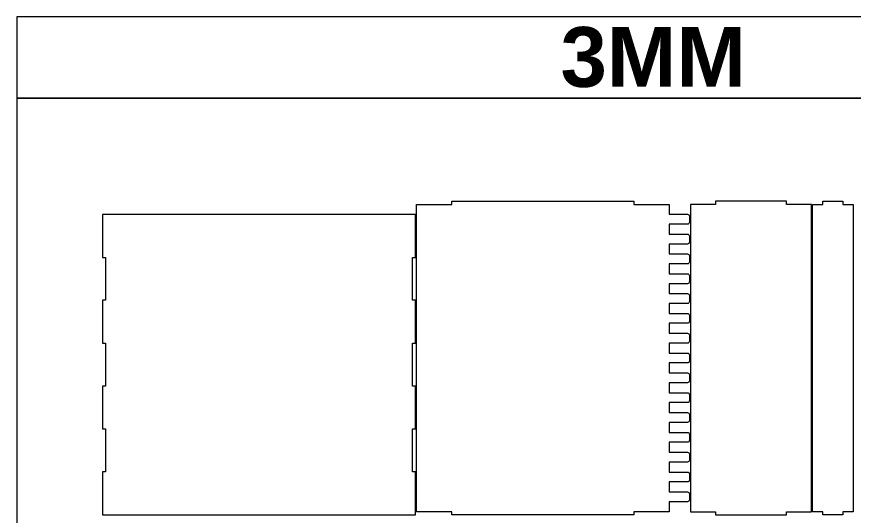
# Model space of a CAD drawing. Header units: millimetres. Extents: x -628 to 628, y -487 to 487.
# Drawn here: x -628 to 200, y -6 to 487 of the extents above; entities that cross this region are included whole.
import ezdxf

# ---------------------------------------------------------------- set-up
doc = ezdxf.new("R2010")
doc.units = ezdxf.units.MM
doc.header["$MEASUREMENT"] = 0
doc.layers.add('Camada 1', color=7, linetype='Continuous')
doc.styles.add('0', font='arialbd.ttf', dxfattribs={"height": 1})

msp = doc.modelspace()

# ---------------------------------------------------------------- linework, layer by layer
at = {"layer": 'Camada 1', "color": 142, "lineweight": 20}
for points in [[(-628.2268, 406.7844), (628.2266, 406.7844), (628.2266, 487.2958), (-628.2268, 487.2958), (-628.2268, 406.7844)], [(-628.2268, -487.2956), (628.2266, -487.2956), (628.2266, 406.7844), (-628.2268, 406.7844), (-628.2268, -487.2956)]]:
    msp.add_lwpolyline(points, close=True, dxfattribs=at)
at = {"layer": 'Camada 1', "color": 250, "lineweight": 20}
for points, knots in [([(-232.3413, 301.7441), (-232.3413, 301.7441), (-232.3413, -2.2559), (-232.3413, -2.2559), (-232.3413, -2.2559), (-232.3413, -2.2559), (-197.3413, -2.2559), (-197.3413, -2.2559), (-197.3413, -2.2559), (-197.3413, -2.2559), (-197.3413, -5.2559), (-197.3413, -5.2559), (-197.3413, -5.2559), (-197.3413, -5.2559), (-17.3413, -5.2559), (-17.3413, -5.2559), (-17.3413, -5.2559), (-17.3413, -5.2559), (-17.3413, -2.2559), (-17.3413, -2.2559), (-17.3413, -2.2559), (-17.3413, -2.2559), (17.6587, -2.2559), (17.6587, -2.2559), (17.6587, -2.2559), (17.6587, -2.2559), (17.6587, 7.5506), (17.6587, 7.5506), (17.6587, 7.5506), (17.6587, 7.5506), (35.6587, 7.5506), (35.6587, 7.5506), (35.6587, 7.5506), (36.1891, 7.5506), (36.6978, 7.7613), (37.0729, 8.1363), (37.0729, 8.1363), (37.448, 8.5114), (37.6587, 9.0201), (37.6587, 9.5506), (37.6587, 9.5506), (37.6587, 9.5506), (37.6587, 15.357), (37.6587, 15.357), (37.6587, 15.357), (37.6587, 15.8874), (37.448, 16.3961), (37.0729, 16.7712), (37.0729, 16.7712), (36.6978, 17.1463), (36.1891, 17.357), (35.6587, 17.357), (35.6587, 17.357), (35.6587, 17.357), (17.6587, 17.357), (17.6587, 17.357), (17.6587, 17.357), (17.6587, 17.357), (17.6587, 27.1635), (17.6587, 27.1635), (17.6587, 27.1635), (17.6587, 27.1635), (35.6587, 27.1635), (35.6587, 27.1635), (35.6587, 27.1635), (36.1891, 27.1635), (36.6978, 27.3742), (37.0729, 27.7492), (37.0729, 27.7492), (37.448, 28.1243), (37.6587, 28.633), (37.6587, 29.1635), (37.6587, 29.1635), (37.6587, 29.1635), (37.6587, 34.9699), (37.6587, 34.9699), (37.6587, 34.9699), (37.6587, 35.5003), (37.448, 36.009), (37.0729, 36.3841), (37.0729, 36.3841), (36.6978, 36.7592), (36.1891, 36.9699), (35.6587, 36.9699), (35.6587, 36.9699), (35.6587, 36.9699), (17.6587, 36.9699), (17.6587, 36.9699), (17.6587, 36.9699), (17.6587, 36.9699), (17.6587, 46.7764), (17.6587, 46.7764), (17.6587, 46.7764), (17.6587, 46.7764), (35.6587, 46.7764), (35.6587, 46.7764), (35.6587, 46.7764), (36.1891, 46.7764), (36.6978, 46.9871), (37.0729, 47.3621), (37.0729, 47.3621), (37.448, 47.7372), (37.6587, 48.2459), (37.6587, 48.7764), (37.6587, 48.7764), (37.6587, 48.7764), (37.6587, 54.5828), (37.6587, 54.5828), (37.6587, 54.5828), (37.6587, 55.1132), (37.448, 55.622), (37.0729, 55.997), (37.0729, 55.997), (36.6978, 56.3721), (36.1891, 56.5828), (35.6587, 56.5828), (35.6587, 56.5828), (35.6587, 56.5828), (17.6587, 56.5828), (17.6587, 56.5828), (17.6587, 56.5828), (17.6587, 56.5828), (17.6587, 66.3893), (17.6587, 66.3893), (17.6587, 66.3893), (17.6587, 66.3893), (35.6587, 66.3893), (35.6587, 66.3893), (35.6587, 66.3893), (36.1891, 66.3893), (36.6978, 66.6), (37.0729, 66.975), (37.0729, 66.975), (37.448, 67.3501), (37.6587, 67.8588), (37.6587, 68.3893), (37.6587, 68.3893), (37.6587, 68.3893), (37.6587, 74.1957), (37.6587, 74.1957), (37.6587, 74.1957), (37.6587, 74.7261), (37.448, 75.2349), (37.0729, 75.6099), (37.0729, 75.6099), (36.6978, 75.985), (36.1891, 76.1957), (35.6587, 76.1957), (35.6587, 76.1957), (35.6587, 76.1957), (17.6587, 76.1957), (17.6587, 76.1957), (17.6587, 76.1957), (17.6587, 76.1957), (17.6587, 86.0022), (17.6587, 86.0022), (17.6587, 86.0022), (17.6587, 86.0022), (35.6587, 86.0022), (35.6587, 86.0022), (35.6587, 86.0022), (36.1891, 86.0022), (36.6978, 86.2129), (37.0729, 86.588), (37.0729, 86.588), (37.448, 86.963), (37.6587, 87.4717), (37.6587, 88.0022), (37.6587, 88.0022), (37.6587, 88.0022), (37.6587, 93.8086), (37.6587, 93.8086), (37.6587, 93.8086), (37.6587, 94.339), (37.448, 94.8478), (37.0729, 95.2228), (37.0729, 95.2228), (36.6978, 95.5979), (36.1891, 95.8086), (35.6587, 95.8086), (35.6587, 95.8086), (35.6587, 95.8086), (17.6587, 95.8086), (17.6587, 95.8086), (17.6587, 95.8086), (17.6587, 95.8086), (17.6587, 105.6151), (17.6587, 105.6151), (17.6587, 105.6151), (17.6587, 105.6151), (35.6587, 105.6151), (35.6587, 105.6151), (35.6587, 105.6151), (36.1891, 105.6151), (36.6978, 105.8258), (37.0729, 106.2009), (37.0729, 106.2009), (37.448, 106.5759), (37.6587, 107.0846), (37.6587, 107.6151), (37.6587, 107.6151), (37.6587, 107.6151), (37.6587, 113.4215), (37.6587, 113.4215), (37.6587, 113.4215), (37.6587, 113.952), (37.448, 114.4607), (37.0729, 114.8357), (37.0729, 114.8357), (36.6978, 115.2108), (36.1891, 115.4215), (35.6587, 115.4215), (35.6587, 115.4215), (35.6587, 115.4215), (17.6587, 115.4215), (17.6587, 115.4215), (17.6587, 115.4215), (17.6587, 115.4215), (17.6587, 125.228), (17.6587, 125.228), (17.6587, 125.228), (17.6587, 125.228), (35.6587, 125.228), (35.6587, 125.228), (35.6587, 125.228), (36.1891, 125.228), (36.6978, 125.4387), (37.0729, 125.8138), (37.0729, 125.8138), (37.448, 126.1888), (37.6587, 126.6975), (37.6587, 127.228), (37.6587, 127.228), (37.6587, 127.228), (37.6587, 133.0344), (37.6587, 133.0344), (37.6587, 133.0344), (37.6587, 133.5649), (37.448, 134.0736), (37.0729, 134.4486), (37.0729, 134.4486), (36.6978, 134.8237), (36.1891, 135.0344), (35.6587, 135.0344), (35.6587, 135.0344), (35.6587, 135.0344), (17.6587, 135.0344), (17.6587, 135.0344), (17.6587, 135.0344), (17.6587, 135.0344), (17.6587, 144.8409), (17.6587, 144.8409), (17.6587, 144.8409), (17.6587, 144.8409), (35.6587, 144.8409), (35.6587, 144.8409), (35.6587, 144.8409), (36.1891, 144.8409), (36.6978, 145.0516), (37.0729, 145.4267), (37.0729, 145.4267), (37.448, 145.8017), (37.6587, 146.3104), (37.6587, 146.8409), (37.6587, 146.8409), (37.6587, 146.8409), (37.6587, 152.6473), (37.6587, 152.6473), (37.6587, 152.6473), (37.6587, 153.1778), (37.448, 153.6865), (37.0729, 154.0615), (37.0729, 154.0615), (36.6978, 154.4366), (36.1891, 154.6473), (35.6587, 154.6473), (35.6587, 154.6473), (35.6587, 154.6473), (17.6587, 154.6473), (17.6587, 154.6473), (17.6587, 154.6473), (17.6587, 154.6473), (17.6587, 164.4538), (17.6587, 164.4538), (17.6587, 164.4538), (17.6587, 164.4538), (35.6587, 164.4538), (35.6587, 164.4538), (35.6587, 164.4538), (36.1891, 164.4538), (36.6978, 164.6645), (37.0729, 165.0396), (37.0729, 165.0396), (37.448, 165.4146), (37.6587, 165.9233), (37.6587, 166.4538), (37.6587, 166.4538), (37.6587, 166.4538), (37.6587, 172.2602), (37.6587, 172.2602), (37.6587, 172.2602), (37.6587, 172.7907), (37.448, 173.2994), (37.0729, 173.6744), (37.0729, 173.6744), (36.6978, 174.0495), (36.1891, 174.2602), (35.6587, 174.2602), (35.6587, 174.2602), (35.6587, 174.2602), (17.6587, 174.2602), (17.6587, 174.2602), (17.6587, 174.2602), (17.6587, 174.2602), (17.6587, 184.0667), (17.6587, 184.0667), (17.6587, 184.0667), (17.6587, 184.0667), (35.6587, 184.0667), (35.6587, 184.0667), (35.6587, 184.0667), (36.1891, 184.0667), (36.6978, 184.2774), (37.0729, 184.6525), (37.0729, 184.6525), (37.448, 185.0275), (37.6587, 185.5362), (37.6587, 186.0667), (37.6587, 186.0667), (37.6587, 186.0667), (37.6587, 191.8731), (37.6587, 191.8731), (37.6587, 191.8731), (37.6587, 192.4036), (37.448, 192.9123), (37.0729, 193.2873), (37.0729, 193.2873), (36.6978, 193.6624), (36.1891, 193.8731), (35.6587, 193.8731), (35.6587, 193.8731), (35.6587, 193.8731), (17.6587, 193.8731), (17.6587, 193.8731), (17.6587, 193.8731), (17.6587, 193.8731), (17.6587, 203.6796), (17.6587, 203.6796), (17.6587, 203.6796), (17.6587, 203.6796), (35.6587, 203.6796), (35.6587, 203.6796), (35.6587, 203.6796), (36.1891, 203.6796), (36.6978, 203.8903), (37.0729, 204.2654), (37.0729, 204.2654), (37.448, 204.6404), (37.6587, 205.1492), (37.6587, 205.6796), (37.6587, 205.6796), (37.6587, 205.6796), (37.6587, 211.486), (37.6587, 211.486), (37.6587, 211.486), (37.6587, 212.0165), (37.448, 212.5252), (37.0729, 212.9002), (37.0729, 212.9002), (36.6978, 213.2753), (36.1891, 213.486), (35.6587, 213.486), (35.6587, 213.486), (35.6587, 213.486), (17.6587, 213.486), (17.6587, 213.486), (17.6587, 213.486), (17.6587, 213.486), (17.6587, 223.2925), (17.6587, 223.2925), (17.6587, 223.2925), (17.6587, 223.2925), (35.6587, 223.2925), (35.6587, 223.2925), (35.6587, 223.2925), (36.1891, 223.2925), (36.6978, 223.5032), (37.0729, 223.8783), (37.0729, 223.8783), (37.448, 224.2533), (37.6587, 224.7621), (37.6587, 225.2925), (37.6587, 225.2925), (37.6587, 225.2925), (37.6587, 231.0989), (37.6587, 231.0989), (37.6587, 231.0989), (37.6587, 231.6294), (37.448, 232.1381), (37.0729, 232.5132), (37.0729, 232.5132), (36.6978, 232.8882), (36.1891, 233.0989), (35.6587, 233.0989), (35.6587, 233.0989), (35.6587, 233.0989), (17.6587, 233.0989), (17.6587, 233.0989), (17.6587, 233.0989), (17.6587, 233.0989), (17.6587, 242.9054), (17.6587, 242.9054), (17.6587, 242.9054), (17.6587, 242.9054), (35.6587, 242.9054), (35.6587, 242.9054), (35.6587, 242.9054), (36.1891, 242.9054), (36.6978, 243.1161), (37.0729, 243.4912), (37.0729, 243.4912), (37.448, 243.8662), (37.6587, 244.375), (37.6587, 244.9054), (37.6587, 244.9054), (37.6587, 244.9054), (37.6587, 250.7118), (37.6587, 250.7118), (37.6587, 250.7118), (37.6587, 251.2423), (37.448, 251.751), (37.0729, 252.1261), (37.0729, 252.1261), (36.6978, 252.5011), (36.1891, 252.7118), (35.6587, 252.7118), (35.6587, 252.7118), (35.6587, 252.7118), (17.6587, 252.7118), (17.6587, 252.7118), (17.6587, 252.7118), (17.6587, 252.7118), (17.6587, 262.5183), (17.6587, 262.5183), (17.6587, 262.5183), (17.6587, 262.5183), (35.6587, 262.5183), (35.6587, 262.5183), (35.6587, 262.5183), (36.1891, 262.5183), (36.6978, 262.729), (37.0729, 263.1041), (37.0729, 263.1041), (37.448, 263.4792), (37.6587, 263.9879), (37.6587, 264.5183), (37.6587, 264.5183), (37.6587, 264.5183), (37.6587, 270.3247), (37.6587, 270.3247), (37.6587, 270.3247), (37.6587, 270.8552), (37.448, 271.3639), (37.0729, 271.739), (37.0729, 271.739), (36.6978, 272.114), (36.1891, 272.3247), (35.6587, 272.3247), (35.6587, 272.3247), (35.6587, 272.3247), (17.6587, 272.3247), (17.6587, 272.3247), (17.6587, 272.3247), (17.6587, 272.3247), (17.6587, 282.1312), (17.6587, 282.1312), (17.6587, 282.1312), (17.6587, 282.1312), (35.6587, 282.1312), (35.6587, 282.1312), (35.6587, 282.1312), (36.1891, 282.1312), (36.6978, 282.3419), (37.0729, 282.717), (37.0729, 282.717), (37.448, 283.0921), (37.6587, 283.6008), (37.6587, 284.1312), (37.6587, 284.1312), (37.6587, 284.1312), (37.6587, 289.9376), (37.6587, 289.9376), (37.6587, 289.9376), (37.6587, 290.4681), (37.448, 290.9768), (37.0729, 291.3519), (37.0729, 291.3519), (36.6978, 291.7269), (36.1891, 291.9376), (35.6587, 291.9376), (35.6587, 291.9376), (35.6587, 291.9376), (17.6587, 291.9376), (17.6587, 291.9376), (17.6587, 291.9376), (17.6587, 291.9376), (17.6587, 301.7441), (17.6587, 301.7441), (17.6587, 301.7441), (17.6587, 301.7441), (-17.3413, 301.7441), (-17.3413, 301.7441), (-17.3413, 301.7441), (-17.3413, 301.7441), (-17.3413, 304.7441), (-17.3413, 304.7441), (-17.3413, 304.7441), (-17.3413, 304.7441), (-197.3413, 304.7441), (-197.3413, 304.7441), (-197.3413, 304.7441), (-197.3413, 304.7441), (-197.3413, 301.7441), (-197.3413, 301.7441), (-197.3413, 301.7441), (-197.3413, 301.7441), (-232.3413, 301.7441), (-232.3413, 301.7441)], [0, 0, 0, 0, 0.0075188, 0.0075188, 0.0075188, 0.0075188, 0.01503759, 0.01503759, 0.01503759, 0.01503759, 0.02255639, 0.02255639, 0.02255639, 0.02255639, 0.03007519, 0.03007519, 0.03007519, 0.03007519, 0.03759398, 0.03759398, 0.03759398, 0.03759398, 0.04511278, 0.04511278, 0.04511278, 0.04511278, 0.05263158, 0.05263158, 0.05263158, 0.05263158, 0.06015038, 0.06015038, 0.06015038, 0.06015038, 0.06766917, 0.06766917, 0.06766917, 0.06766917, 0.07518797, 0.07518797, 0.07518797, 0.07518797, 0.08270677, 0.08270677, 0.08270677, 0.08270677, 0.09022556, 0.09022556, 0.09022556, 0.09022556, 0.09774436, 0.09774436, 0.09774436, 0.09774436, 0.10526316, 0.10526316, 0.10526316, 0.10526316, 0.11278195, 0.11278195, 0.11278195, 0.11278195, 0.12030075, 0.12030075, 0.12030075, 0.12030075, 0.12781955, 0.12781955, 0.12781955, 0.12781955, 0.13533835, 0.13533835, 0.13533835, 0.13533835, 0.14285714, 0.14285714, 0.14285714, 0.14285714, 0.15037594, 0.15037594, 0.15037594, 0.15037594, 0.15789474, 0.15789474, 0.15789474, 0.15789474, 0.16541353, 0.16541353, 0.16541353, 0.16541353, 0.17293233, 0.17293233, 0.17293233, 0.17293233, 0.18045113, 0.18045113, 0.18045113, 0.18045113, 0.18796992, 0.18796992, 0.18796992, 0.18796992, 0.19548872, 0.19548872, 0.19548872, 0.19548872, 0.20300752, 0.20300752, 0.20300752, 0.20300752, 0.21052632, 0.21052632, 0.21052632, 0.21052632, 0.21804511, 0.21804511, 0.21804511, 0.21804511, 0.22556391, 0.22556391, 0.22556391, 0.22556391, 0.23308271, 0.23308271, 0.23308271, 0.23308271, 0.2406015, 0.2406015, 0.2406015, 0.2406015, 0.2481203, 0.2481203, 0.2481203, 0.2481203, 0.2556391, 0.2556391, 0.2556391, 0.2556391, 0.26315789, 0.26315789, 0.26315789, 0.26315789, 0.27067669, 0.27067669, 0.27067669, 0.27067669, 0.27819549, 0.27819549, 0.27819549, 0.27819549, 0.28571429, 0.28571429, 0.28571429, 0.28571429, 0.29323308, 0.29323308, 0.29323308, 0.29323308, 0.30075188, 0.30075188, 0.30075188, 0.30075188, 0.30827068, 0.30827068, 0.30827068, 0.30827068, 0.31578947, 0.31578947, 0.31578947, 0.31578947, 0.32330827, 0.32330827, 0.32330827, 0.32330827, 0.33082707, 0.33082707, 0.33082707, 0.33082707, 0.33834586, 0.33834586, 0.33834586, 0.33834586, 0.34586466, 0.34586466, 0.34586466, 0.34586466, 0.35338346, 0.35338346, 0.35338346, 0.35338346, 0.36090226, 0.36090226, 0.36090226, 0.36090226, 0.36842105, 0.36842105, 0.36842105, 0.36842105, 0.37593985, 0.37593985, 0.37593985, 0.37593985, 0.38345865, 0.38345865, 0.38345865, 0.38345865, 0.39097744, 0.39097744, 0.39097744, 0.39097744, 0.39849624, 0.39849624, 0.39849624, 0.39849624, 0.40601504, 0.40601504, 0.40601504, 0.40601504, 0.41353383, 0.41353383, 0.41353383, 0.41353383, 0.42105263, 0.42105263, 0.42105263, 0.42105263, 0.42857143, 0.42857143, 0.42857143, 0.42857143, 0.43609023, 0.43609023, 0.43609023, 0.43609023, 0.44360902, 0.44360902, 0.44360902, 0.44360902, 0.45112782, 0.45112782, 0.45112782, 0.45112782, 0.45864662, 0.45864662, 0.45864662, 0.45864662, 0.46616541, 0.46616541, 0.46616541, 0.46616541, 0.47368421, 0.47368421, 0.47368421, 0.47368421, 0.48120301, 0.48120301, 0.48120301, 0.48120301, 0.4887218, 0.4887218, 0.4887218, 0.4887218, 0.4962406, 0.4962406, 0.4962406, 0.4962406, 0.5037594, 0.5037594, 0.5037594, 0.5037594, 0.5112782, 0.5112782, 0.5112782, 0.5112782, 0.51879699, 0.51879699, 0.51879699, 0.51879699, 0.52631579, 0.52631579, 0.52631579, 0.52631579, 0.53383459, 0.53383459, 0.53383459, 0.53383459, 0.54135338, 0.54135338, 0.54135338, 0.54135338, 0.54887218, 0.54887218, 0.54887218, 0.54887218, 0.55639098, 0.55639098, 0.55639098, 0.55639098, 0.56390977, 0.56390977, 0.56390977, 0.56390977, 0.57142857, 0.57142857, 0.57142857, 0.57142857, 0.57894737, 0.57894737, 0.57894737, 0.57894737, 0.58646617, 0.58646617, 0.58646617, 0.58646617, 0.59398496, 0.59398496, 0.59398496, 0.59398496, 0.60150376, 0.60150376, 0.60150376, 0.60150376, 0.60902256, 0.60902256, 0.60902256, 0.60902256, 0.61654135, 0.61654135, 0.61654135, 0.61654135, 0.62406015, 0.62406015, 0.62406015, 0.62406015, 0.63157895, 0.63157895, 0.63157895, 0.63157895, 0.63909774, 0.63909774, 0.63909774, 0.63909774, 0.64661654, 0.64661654, 0.64661654, 0.64661654, 0.65413534, 0.65413534, 0.65413534, 0.65413534, 0.66165414, 0.66165414, 0.66165414, 0.66165414, 0.66917293, 0.66917293, 0.66917293, 0.66917293, 0.67669173, 0.67669173, 0.67669173, 0.67669173, 0.68421053, 0.68421053, 0.68421053, 0.68421053, 0.69172932, 0.69172932, 0.69172932, 0.69172932, 0.69924812, 0.69924812, 0.69924812, 0.69924812, 0.70676692, 0.70676692, 0.70676692, 0.70676692, 0.71428571, 0.71428571, 0.71428571, 0.71428571, 0.72180451, 0.72180451, 0.72180451, 0.72180451, 0.72932331, 0.72932331, 0.72932331, 0.72932331, 0.73684211, 0.73684211, 0.73684211, 0.73684211, 0.7443609, 0.7443609, 0.7443609, 0.7443609, 0.7518797, 0.7518797, 0.7518797, 0.7518797, 0.7593985, 0.7593985, 0.7593985, 0.7593985, 0.76691729, 0.76691729, 0.76691729, 0.76691729, 0.77443609, 0.77443609, 0.77443609, 0.77443609, 0.78195489, 0.78195489, 0.78195489, 0.78195489, 0.78947368, 0.78947368, 0.78947368, 0.78947368, 0.79699248, 0.79699248, 0.79699248, 0.79699248, 0.80451128, 0.80451128, 0.80451128, 0.80451128, 0.81203008, 0.81203008, 0.81203008, 0.81203008, 0.81954887, 0.81954887, 0.81954887, 0.81954887, 0.82706767, 0.82706767, 0.82706767, 0.82706767, 0.83458647, 0.83458647, 0.83458647, 0.83458647, 0.84210526, 0.84210526, 0.84210526, 0.84210526, 0.84962406, 0.84962406, 0.84962406, 0.84962406, 0.85714286, 0.85714286, 0.85714286, 0.85714286, 0.86466165, 0.86466165, 0.86466165, 0.86466165, 0.87218045, 0.87218045, 0.87218045, 0.87218045, 0.87969925, 0.87969925, 0.87969925, 0.87969925, 0.88721805, 0.88721805, 0.88721805, 0.88721805, 0.89473684, 0.89473684, 0.89473684, 0.89473684, 0.90225564, 0.90225564, 0.90225564, 0.90225564, 0.90977444, 0.90977444, 0.90977444, 0.90977444, 0.91729323, 0.91729323, 0.91729323, 0.91729323, 0.92481203, 0.92481203, 0.92481203, 0.92481203, 0.93233083, 0.93233083, 0.93233083, 0.93233083, 0.93984962, 0.93984962, 0.93984962, 0.93984962, 0.94736842, 0.94736842, 0.94736842, 0.94736842, 0.95488722, 0.95488722, 0.95488722, 0.95488722, 0.96240602, 0.96240602, 0.96240602, 0.96240602, 0.96992481, 0.96992481, 0.96992481, 0.96992481, 0.97744361, 0.97744361, 0.97744361, 0.97744361, 0.98496241, 0.98496241, 0.98496241, 0.98496241, 1, 1, 1, 1]), ([(38.6587, 301.7441), (38.6587, 301.7441), (63.6587, 301.7441), (63.6587, 301.7441), (63.6587, 301.7441), (63.6587, 301.7441), (63.6587, 304.7441), (63.6587, 304.7441), (63.6587, 304.7441), (63.6587, 304.7441), (133.6587, 304.7441), (133.6587, 304.7441), (133.6587, 304.7441), (133.6587, 304.7441), (133.6587, 301.7441), (133.6587, 301.7441), (133.6587, 301.7441), (133.6587, 301.7441), (158.6587, 301.7441), (158.6587, 301.7441), (158.6587, 301.7441), (158.6587, 301.7441), (158.6587, -2.2559), (158.6587, -2.2559), (158.6587, -2.2559), (158.6587, -2.2559), (133.6587, -2.2559), (133.6587, -2.2559), (133.6587, -2.2559), (133.6587, -2.2559), (133.6587, -5.2559), (133.6587, -5.2559), (133.6587, -5.2559), (133.6587, -5.2559), (63.6587, -5.2559), (63.6587, -5.2559), (63.6587, -5.2559), (63.6587, -5.2559), (63.6587, -2.2559), (63.6587, -2.2559), (63.6587, -2.2559), (63.6587, -2.2559), (38.6587, -2.2559), (38.6587, -2.2559), (38.6587, -2.2559), (38.6587, -2.2559), (38.6587, 301.7441), (38.6587, 301.7441)], [0, 0, 0, 0, 0.07692308, 0.07692308, 0.07692308, 0.07692308, 0.15384615, 0.15384615, 0.15384615, 0.15384615, 0.23076923, 0.23076923, 0.23076923, 0.23076923, 0.30769231, 0.30769231, 0.30769231, 0.30769231, 0.38461538, 0.38461538, 0.38461538, 0.38461538, 0.46153846, 0.46153846, 0.46153846, 0.46153846, 0.53846154, 0.53846154, 0.53846154, 0.53846154, 0.61538462, 0.61538462, 0.61538462, 0.61538462, 0.69230769, 0.69230769, 0.69230769, 0.69230769, 0.76923077, 0.76923077, 0.76923077, 0.76923077, 0.84615385, 0.84615385, 0.84615385, 0.84615385, 1, 1, 1, 1]), ([(159.6589, 301.7441), (159.6589, 301.7441), (159.6587, -2.2558), (159.6587, -2.2558), (159.6587, -2.2558), (159.6587, -2.2558), (169.6587, -2.2559), (169.6587, -2.2559), (169.6587, -2.2559), (169.6587, -2.2559), (169.6587, -5.2559), (169.6587, -5.2559), (169.6587, -5.2559), (169.6587, -5.2559), (189.6587, -5.2558), (189.6587, -5.2558), (189.6587, -5.2558), (189.6587, -5.2558), (189.6587, -2.2559), (189.6587, -2.2559), (189.6587, -2.2559), (189.6587, -2.2559), (199.6587, -2.2558), (199.6587, -2.2558), (199.6587, -2.2558), (199.6587, -2.2558), (199.6589, 301.744), (199.6589, 301.744), (199.6589, 301.744), (199.6589, 301.744), (189.6589, 301.7441), (189.6589, 301.7441), (189.6589, 301.7441), (189.6589, 301.7441), (189.6589, 304.7441), (189.6589, 304.7441), (189.6589, 304.7441), (189.6589, 304.7441), (169.6589, 304.7441), (169.6589, 304.7441), (169.6589, 304.7441), (169.6589, 304.7441), (169.6589, 301.7441), (169.6589, 301.7441), (169.6589, 301.7441), (169.6589, 301.7441), (159.6589, 301.7441), (159.6589, 301.7441)], [0, 0, 0, 0, 0.07692308, 0.07692308, 0.07692308, 0.07692308, 0.15384615, 0.15384615, 0.15384615, 0.15384615, 0.23076923, 0.23076923, 0.23076923, 0.23076923, 0.30769231, 0.30769231, 0.30769231, 0.30769231, 0.38461538, 0.38461538, 0.38461538, 0.38461538, 0.46153846, 0.46153846, 0.46153846, 0.46153846, 0.53846154, 0.53846154, 0.53846154, 0.53846154, 0.61538462, 0.61538462, 0.61538462, 0.61538462, 0.69230769, 0.69230769, 0.69230769, 0.69230769, 0.76923077, 0.76923077, 0.76923077, 0.76923077, 0.84615385, 0.84615385, 0.84615385, 0.84615385, 1, 1, 1, 1]), ([(-233.3413, -5.2559), (-233.3413, -5.2559), (-543.3413, -5.2559), (-543.3413, -5.2559), (-543.3413, -5.2559), (-543.3413, -5.2559), (-543.3413, 37.1727), (-543.3413, 37.1727), (-543.3413, 37.1727), (-543.3413, 37.1727), (-540.3413, 37.1727), (-540.3413, 37.1727), (-540.3413, 37.1727), (-540.3413, 37.1727), (-540.3413, 79.6012), (-540.3413, 79.6012), (-540.3413, 79.6012), (-540.3413, 79.6012), (-543.3413, 79.6012), (-543.3413, 79.6012), (-543.3413, 79.6012), (-543.3413, 79.6012), (-543.3413, 122.0298), (-543.3413, 122.0298), (-543.3413, 122.0298), (-543.3413, 122.0298), (-540.3413, 122.0298), (-540.3413, 122.0298), (-540.3413, 122.0298), (-540.3413, 122.0298), (-540.3413, 164.4584), (-540.3413, 164.4584), (-540.3413, 164.4584), (-540.3413, 164.4584), (-543.3413, 164.4584), (-543.3413, 164.4584), (-543.3413, 164.4584), (-543.3413, 164.4584), (-543.3413, 206.887), (-543.3413, 206.887), (-543.3413, 206.887), (-543.3413, 206.887), (-540.3413, 206.887), (-540.3413, 206.887), (-540.3413, 206.887), (-540.3413, 206.887), (-540.3413, 249.3155), (-540.3413, 249.3155), (-540.3413, 249.3155), (-540.3413, 249.3155), (-543.3413, 249.3155), (-543.3413, 249.3155), (-543.3413, 249.3155), (-543.3413, 249.3155), (-543.3413, 291.7441), (-543.3413, 291.7441), (-543.3413, 291.7441), (-543.3413, 291.7441), (-233.3413, 291.7441), (-233.3413, 291.7441), (-233.3413, 291.7441), (-233.3413, 291.7441), (-233.3413, 249.3155), (-233.3413, 249.3155), (-233.3413, 249.3155), (-233.3413, 249.3155), (-236.3413, 249.3155), (-236.3413, 249.3155), (-236.3413, 249.3155), (-236.3413, 249.3155), (-236.3413, 206.887), (-236.3413, 206.887), (-236.3413, 206.887), (-236.3413, 206.887), (-233.3413, 206.887), (-233.3413, 206.887), (-233.3413, 206.887), (-233.3413, 206.887), (-233.3413, 164.4584), (-233.3413, 164.4584), (-233.3413, 164.4584), (-233.3413, 164.4584), (-236.3413, 164.4584), (-236.3413, 164.4584), (-236.3413, 164.4584), (-236.3413, 164.4584), (-236.3413, 122.0298), (-236.3413, 122.0298), (-236.3413, 122.0298), (-236.3413, 122.0298), (-233.3413, 122.0298), (-233.3413, 122.0298), (-233.3413, 122.0298), (-233.3413, 122.0298), (-233.3413, 79.6012), (-233.3413, 79.6012), (-233.3413, 79.6012), (-233.3413, 79.6012), (-236.3413, 79.6012), (-236.3413, 79.6012), (-236.3413, 79.6012), (-236.3413, 79.6012), (-236.3413, 37.1727), (-236.3413, 37.1727), (-236.3413, 37.1727), (-236.3413, 37.1727), (-233.3413, 37.1727), (-233.3413, 37.1727), (-233.3413, 37.1727), (-233.3413, 37.1727), (-233.3413, -5.2559), (-233.3413, -5.2559)], [0, 0, 0, 0, 0.03448276, 0.03448276, 0.03448276, 0.03448276, 0.06896552, 0.06896552, 0.06896552, 0.06896552, 0.10344828, 0.10344828, 0.10344828, 0.10344828, 0.13793103, 0.13793103, 0.13793103, 0.13793103, 0.17241379, 0.17241379, 0.17241379, 0.17241379, 0.20689655, 0.20689655, 0.20689655, 0.20689655, 0.24137931, 0.24137931, 0.24137931, 0.24137931, 0.27586207, 0.27586207, 0.27586207, 0.27586207, 0.31034483, 0.31034483, 0.31034483, 0.31034483, 0.34482759, 0.34482759, 0.34482759, 0.34482759, 0.37931034, 0.37931034, 0.37931034, 0.37931034, 0.4137931, 0.4137931, 0.4137931, 0.4137931, 0.44827586, 0.44827586, 0.44827586, 0.44827586, 0.48275862, 0.48275862, 0.48275862, 0.48275862, 0.51724138, 0.51724138, 0.51724138, 0.51724138, 0.55172414, 0.55172414, 0.55172414, 0.55172414, 0.5862069, 0.5862069, 0.5862069, 0.5862069, 0.62068966, 0.62068966, 0.62068966, 0.62068966, 0.65517241, 0.65517241, 0.65517241, 0.65517241, 0.68965517, 0.68965517, 0.68965517, 0.68965517, 0.72413793, 0.72413793, 0.72413793, 0.72413793, 0.75862069, 0.75862069, 0.75862069, 0.75862069, 0.79310345, 0.79310345, 0.79310345, 0.79310345, 0.82758621, 0.82758621, 0.82758621, 0.82758621, 0.86206897, 0.86206897, 0.86206897, 0.86206897, 0.89655172, 0.89655172, 0.89655172, 0.89655172, 0.93103448, 0.93103448, 0.93103448, 0.93103448, 1, 1, 1, 1])]:
    msp.add_open_spline(points, degree=3, knots=knots, dxfattribs=at)

# ---------------------------------------------------------------- texts
at = {"layer": 'Camada 1', "color": 142, "style": '0'}
msp.add_text('3MM', height=59.12395, dxfattribs=at).set_placement((-89.8883, 418.0119))

doc.saveas('drawing.dxf')
